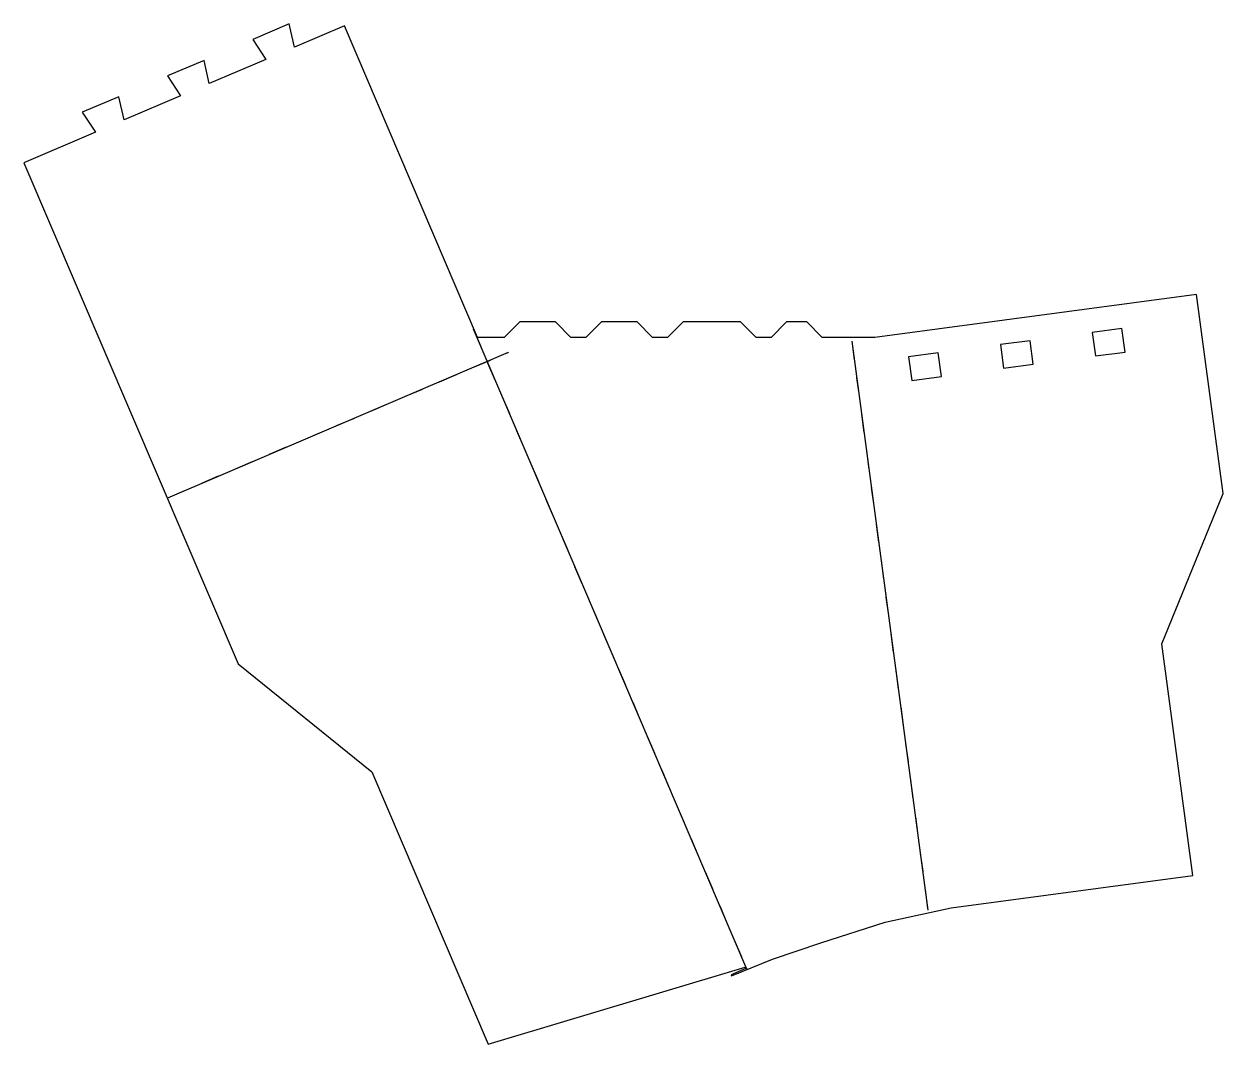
# Model space of a CAD drawing. Header units: metres. Extents: x 0 to 324, y 0 to 276.
import ezdxf

# ---------------------------------------------------------------- set-up
doc = ezdxf.new("R2010")
doc.units = ezdxf.units.M

msp = doc.modelspace()

# ---------------------------------------------------------------- linework, layer by layer
at = {"layer": 'CUT'}
for points in [[(-0.19685, 238.57847), (57.77531, 102.80749), (93.97184, 73.58895), (125.47097, -0.18212), (195.09501, 20.65577), (195.26891, 20.24851), (191.3084, 18.55744), (191.41815, 18.29352), (202.51893, 22.78702), (215.56675, 27.2141), (232.99691, 32.82305), (250.87825, 36.74037), (316.30275, 45.49693), (307.90188, 108.26393), (324.46707, 148.94299), (317.24733, 202.8852), (230.2042, 191.23522), (215.96724, 191.23522), (211.76724, 195.43522), (206.2936, 195.43522), (202.0936, 191.23522), (198.01786, 191.23522), (193.81786, 195.43522), (178.2936, 195.43522), (174.0936, 191.23522), (170.01786, 191.23522), (165.81786, 195.43522), (156.1604, 195.43522), (151.9604, 191.23522), (147.88466, 191.23522), (143.68466, 195.43522), (134.0272, 195.43522), (129.8272, 191.23522), (122.58636, 191.23522), (86.55534, 275.61995), (73.05616, 269.85607), (71.63253, 276.15283), (61.73688, 271.92758), (65.30033, 266.54448), (49.9771, 260.00176), (48.55348, 266.29852), (38.65783, 262.07328), (42.22127, 256.69018), (26.89805, 250.14746), (25.47442, 256.44422), (15.57877, 252.21897), (19.14222, 246.83587), (-0.19685, 238.57847)], [(289.06707, 192.606), (289.92272, 186.21301), (297.95113, 187.28754), (297.09548, 193.68053), (289.06707, 192.606)], [(264.19404, 189.27696), (265.04969, 182.88396), (273.0781, 183.9585), (272.22245, 190.35149), (264.19404, 189.27696)], [(239.32101, 185.94791), (240.17666, 179.55492), (248.20507, 180.62945), (247.34942, 187.02245), (239.32101, 185.94791)]]:
    msp.add_lwpolyline(points, close=True, dxfattribs=at)
at = {"layer": 'SCORE'}
for p, q in [((121.42259, 193.57878), (123.38602, 188.98041)), ((223.92029, 190.24284), (224.58359, 185.28703)), ((121.49303, 183.15297), (126.09139, 185.1164)), ((130.68975, 187.07983), (131.03858, 187.22878)), ((125.34945, 184.38205), (127.31289, 179.78369)), ((112.2963, 179.22611), (116.89467, 181.18954)), ((225.24688, 180.33122), (225.91018, 175.37541)), ((103.09958, 175.29924), (107.69794, 177.26268)), ((93.90285, 171.37238), (98.50122, 173.33581)), ((129.27632, 175.18533), (131.23975, 170.58697)), ((84.70613, 167.44552), (89.30449, 169.40895)), ((226.57347, 170.4196), (227.23677, 165.46379)), ((133.20318, 165.9886), (135.16661, 161.39024)), ((75.50941, 163.51866), (80.10777, 165.48209)), ((66.31268, 159.59179), (70.91104, 161.55522)), ((227.90007, 160.50799), (228.56336, 155.55218)), ((57.11596, 155.66493), (61.71432, 157.62836)), ((137.13004, 156.79188), (139.09348, 152.19352)), ((47.91923, 151.73807), (52.51759, 153.7015)), ((38.72251, 147.8112), (43.32087, 149.77463)), ((229.22666, 150.59637), (229.88995, 145.64056)), ((141.05691, 147.59515), (143.02034, 142.99679)), ((230.55325, 140.68475), (231.21654, 135.72894)), ((144.98377, 138.39843), (146.9472, 133.80007)), ((231.87984, 130.77313), (232.54313, 125.81732)), ((148.91063, 129.2017), (150.87406, 124.60334)), ((233.20643, 120.86152), (233.86973, 115.90571)), ((152.8375, 120.00498), (154.80093, 115.40662)), ((156.76436, 110.80825), (158.72779, 106.20989)), ((234.53302, 110.9499), (235.19632, 105.99409)), ((160.69122, 101.61153), (162.65465, 97.01317)), ((235.85961, 101.03828), (236.52291, 96.08247)), ((164.61809, 92.41481), (166.58152, 87.81644)), ((237.1862, 91.12666), (237.8495, 86.17086)), ((168.54495, 83.21808), (170.50838, 78.61972)), ((238.51279, 81.21505), (239.17609, 76.25924)), ((172.47181, 74.02136), (174.43524, 69.42299)), ((239.83939, 71.30343), (240.50268, 66.34762)), ((176.39868, 64.82463), (178.36211, 60.22627)), ((241.16598, 61.39181), (241.82927, 56.436)), ((180.32554, 55.62791), (182.28897, 51.02954)), ((242.49257, 51.4802), (243.15586, 46.52439)), ((184.2524, 46.43118), (186.21583, 41.83282)), ((243.81916, 41.56858), (244.48245, 36.61277)), ((188.17926, 37.23446), (190.1427, 32.63609)), ((192.10613, 28.03773), (194.06956, 23.43937))]:
    msp.add_line(p, q, dxfattribs=at)
at = {"layer": 'SCORE2'}
for p, q in [((121.42259, 193.57878), (195.44613, 20.21545)), ((223.92029, 190.24284), (244.55833, 36.04584)), ((38.72251, 147.8112), (131.03858, 187.22878))]:
    msp.add_line(p, q, dxfattribs=at)

doc.saveas('drawing.dxf')
